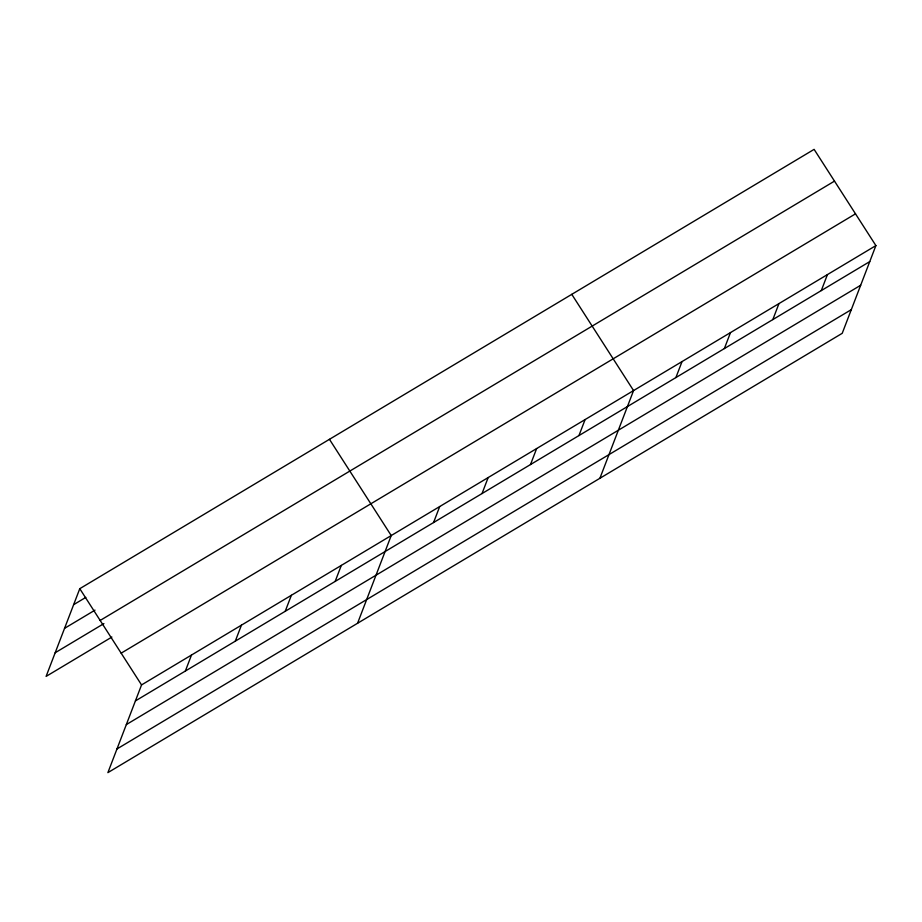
<?xml version="1.0" encoding="UTF-8"?>
<svg xmlns="http://www.w3.org/2000/svg" width="922" height="922" viewBox="0 0 922 922"><rect width="100%" height="100%" fill="white"/><g stroke="black" fill="none" stroke-linecap="round" stroke-linejoin="round"><path stroke-width="1.38" d="M875.9 245.598L141.55 684.919L107.886 772.636L842.224 333.315L875.9 245.598L814.114 149.364L79.776 588.685L46.1 676.402L111.873 637.056M185.357 671.032L191.488 655.046M235.294 641.159L241.426 625.174M285.221 611.286L291.364 595.301M335.159 581.413L341.301 565.428M357.563 623.272L391.228 535.555L329.454 439.321M433.559 522.543L439.702 506.558M482.033 493.547L488.164 477.561M530.496 464.55L536.639 448.565M578.958 435.553L585.101 419.568M599.899 478.288L633.564 390.571L571.778 294.337M675.895 377.559L682.038 361.574M724.358 348.574L730.501 332.577M772.832 319.577L778.963 303.58M821.295 290.58L827.437 274.595M73.633 604.682L85.815 597.387M64.552 628.343L95.001 610.134M100.164 620.448L834.502 181.115M55.182 652.741L103.909 623.595M121.162 653.168L855.512 213.835M135.419 700.916L869.769 261.583M126.337 724.577L860.675 285.255M116.967 748.964L851.317 309.642M79.776 588.685L141.55 684.919"/></g></svg>
